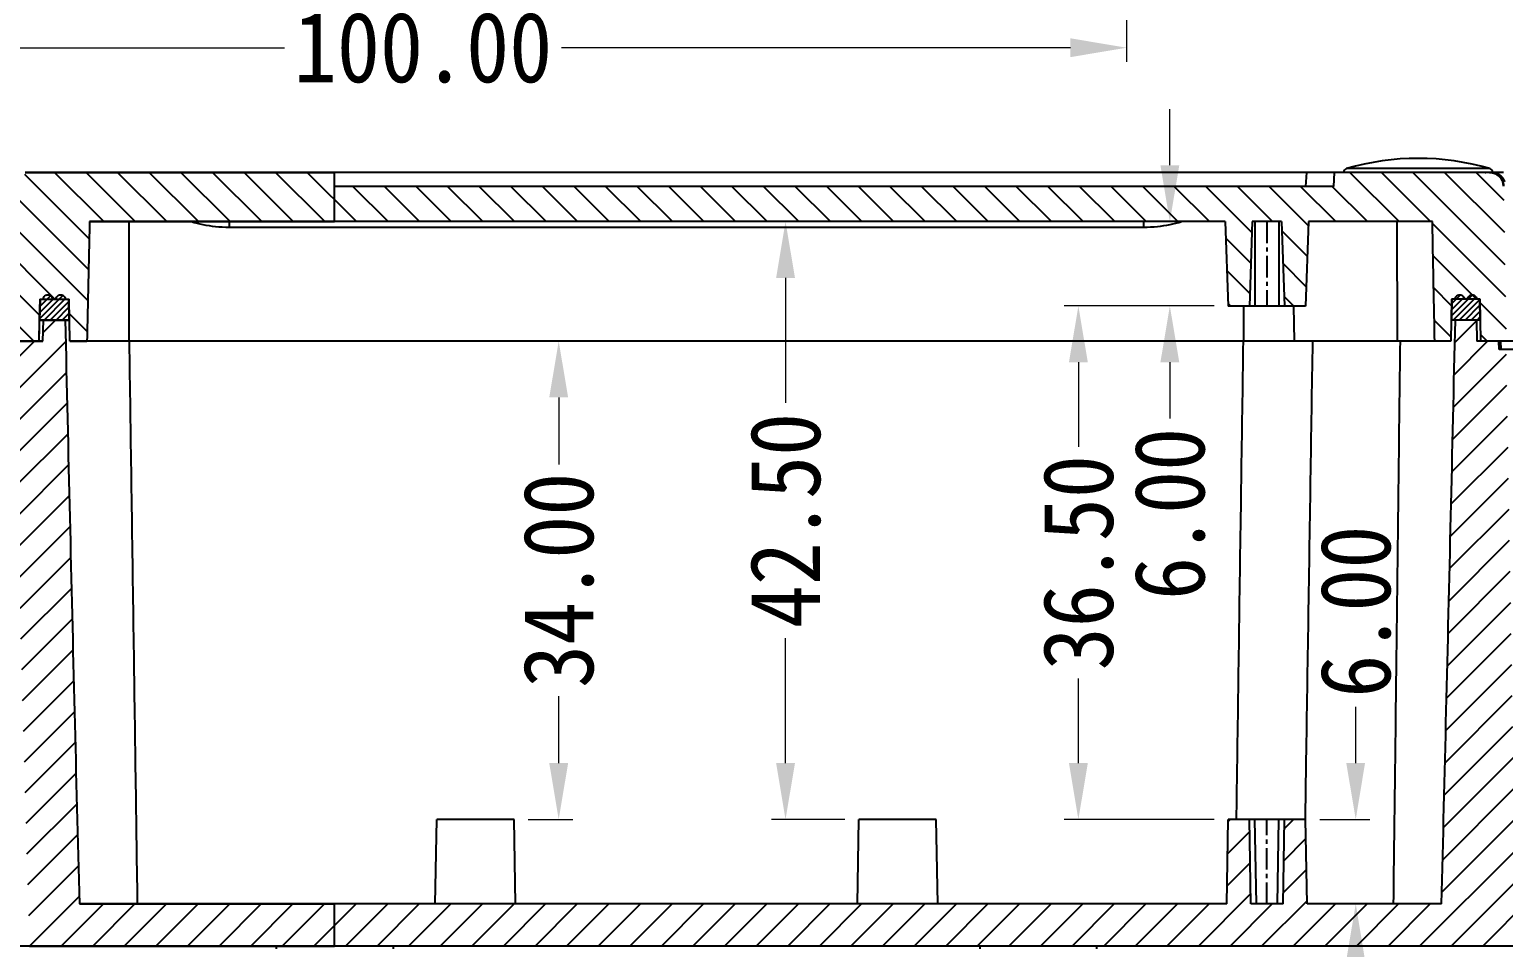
# Model space of a CAD drawing. Header units: millimetres. Extents: x -308 to 1490, y -1725 to -1095.
# Drawn here: x 651.8 to 756.5, y -1371.5 to -1306.3 of the extents above; entities that cross this region are included whole.
import ezdxf

# ---------------------------------------------------------------- set-up
doc = ezdxf.new("R2010")
doc.units = ezdxf.units.MM
doc.linetypes.add('CENTER', pattern=[50.8, 31.75, -6.35, 6.35, -6.35])
doc.layers.add('dim', color=3, linetype='Continuous', lineweight=9)
doc.styles.add('FFS', font='simfang0.ttf', dxfattribs={"width": 0.9})
doc.dimstyles.new('YanXiu', dxfattribs={"dimtxt": 2.5, "dimasz": 2.2, "dimexe": 1, "dimexo": 0.6, "dimgap": 0.66, "dimtad": 0, "dimzin": 1, "dimdsep": 46, "dimtxsty": 'FFS', "dimcen": 0, "dimclrd": 256, "dimclre": 131, "dimclrt": 42, "dimazin": 0, "dimtfac": 1, "dimtofl": 0, "dimtmove": 0, "dimatfit": 3, "dimfxl": 0, "dimlwd": 5, "dimlwe": 5, "dimarcsym": 0})

# ---------------------------------------------------------------- blocks, each defined once
blk = doc.blocks.new('*D19')
at = {"layer": 'Defpoints', "color": 0}
for p in [(-186.44, 208.55), (-86.44, 208.55), (-86.44, 103.44)]:
    blk.add_point(p, dxfattribs=at)
at = {"layer": 'dim', "color": 131, "lineweight": 5}
for p, q in [((-186.44, 207.55), (-186.44, 102.44)), ((-86.44, 207.55), (-86.44, 102.44))]:
    blk.add_line(p, q, dxfattribs=at)
at = {"layer": 'dim', "lineweight": 5}
for p, q in [((-182.44, 103.44), (-146.29, 103.44)), ((-90.44, 103.44), (-126.6, 103.44))]:
    blk.add_line(p, q, dxfattribs=at)
at = {"layer": 'dim'}
for points in [[(-182.44, 104.11), (-182.44, 102.77), (-186.44, 103.44)], [(-90.44, 104.11), (-90.44, 102.77), (-86.44, 103.44)]]:
    blk.add_solid(points, dxfattribs=at)
at = {"layer": 'dim', "color": 42, "insert": (-136.44, 103.44), "char_height": 5, "attachment_point": 5, "style": 'FFS'}
blk.add_mtext('100.00', dxfattribs=at)
blk = doc.blocks.new('*D26')
at = {"layer": 'Defpoints', "color": 0}
for p in [(-79.43, 91.08), (-83.37, 85.08), (-79.22, 85.08)]:
    blk.add_point(p, dxfattribs=at)
at = {"layer": 'dim', "lineweight": 5}
for p, q in [((-83.37, 95.08), (-83.37, 99.08)), ((-83.37, 81.08), (-83.37, 77.08))]:
    blk.add_line(p, q, dxfattribs=at)
at = {"layer": 'dim', "color": 131, "lineweight": 5}
for p, q in [((-80.43, 91.08), (-84.37, 91.08)), ((-80.22, 85.08), (-84.37, 85.08))]:
    blk.add_line(p, q, dxfattribs=at)
at = {"layer": 'dim'}
for points in [[(-84.04, 95.08), (-82.7, 95.08), (-83.37, 91.08)], [(-84.04, 81.08), (-82.7, 81.08), (-83.37, 85.08)]]:
    blk.add_solid(points, dxfattribs=at)
at = {"layer": 'dim', "color": 42, "insert": (-83.37, 70.3), "char_height": 5, "attachment_point": 5, "rotation": 90, "style": 'FFS'}
blk.add_mtext('6.00', dxfattribs=at)
blk = doc.blocks.new('*D27')
at = {"layer": 'Defpoints', "color": 0}
for p in [(-73.72, 48.58), (-70.16, 48.58), (-73.62, 42.58)]:
    blk.add_point(p, dxfattribs=at)
at = {"layer": 'dim', "lineweight": 5}
for p, q in [((-70.16, 52.58), (-70.16, 56.58)), ((-70.16, 38.58), (-70.16, 34.58))]:
    blk.add_line(p, q, dxfattribs=at)
at = {"layer": 'dim', "color": 131, "lineweight": 5}
for p, q in [((-72.72, 48.58), (-69.17, 48.58)), ((-72.62, 42.58), (-69.17, 42.58))]:
    blk.add_line(p, q, dxfattribs=at)
at = {"layer": 'dim'}
for points in [[(-70.83, 52.58), (-69.5, 52.58), (-70.16, 48.58)], [(-70.83, 38.58), (-69.5, 38.58), (-70.16, 42.58)]]:
    blk.add_solid(points, dxfattribs=at)
at = {"layer": 'dim', "color": 42, "insert": (-70.16, 63.35), "char_height": 5, "attachment_point": 5, "rotation": 90, "style": 'FFS'}
blk.add_mtext('6.00', dxfattribs=at)
blk = doc.blocks.new('*D43')
at = {"layer": 'Defpoints', "color": 0}
for p in [(-129.97, 82.58), (-126.8, 82.58), (-129.97, 48.58)]:
    blk.add_point(p, dxfattribs=at)
at = {"layer": 'dim', "color": 131, "lineweight": 5}
for p, q in [((-128.97, 82.58), (-125.8, 82.58)), ((-128.97, 48.58), (-125.8, 48.58))]:
    blk.add_line(p, q, dxfattribs=at)
at = {"layer": 'dim', "lineweight": 5}
for p, q in [((-126.8, 78.58), (-126.8, 73.81)), ((-126.8, 52.58), (-126.8, 57.34))]:
    blk.add_line(p, q, dxfattribs=at)
at = {"layer": 'dim'}
for points in [[(-127.47, 78.58), (-126.13, 78.58), (-126.8, 82.58)], [(-127.47, 52.58), (-126.13, 52.58), (-126.8, 48.58)]]:
    blk.add_solid(points, dxfattribs=at)
at = {"layer": 'dim', "color": 42, "insert": (-126.8, 65.58), "char_height": 5, "attachment_point": 5, "rotation": 90, "style": 'FFS'}
blk.add_mtext('34.00', dxfattribs=at)
blk = doc.blocks.new('*D44')
at = {"layer": 'Defpoints', "color": 0}
for p in [(-110.68, 91.08), (-105.15, 91.08), (-105.47, 48.58)]:
    blk.add_point(p, dxfattribs=at)
at = {"layer": 'dim', "color": 131, "lineweight": 5}
for p, q in [((-106.15, 91.08), (-111.68, 91.08)), ((-106.47, 48.58), (-111.68, 48.58))]:
    blk.add_line(p, q, dxfattribs=at)
at = {"layer": 'dim', "lineweight": 5}
for p, q in [((-110.68, 87.08), (-110.68, 78.2)), ((-110.68, 52.58), (-110.68, 61.46))]:
    blk.add_line(p, q, dxfattribs=at)
at = {"layer": 'dim'}
for points in [[(-111.35, 87.08), (-110.01, 87.08), (-110.68, 91.08)], [(-111.35, 52.58), (-110.01, 52.58), (-110.68, 48.58)]]:
    blk.add_solid(points, dxfattribs=at)
at = {"layer": 'dim', "color": 42, "insert": (-110.68, 69.83), "char_height": 5, "attachment_point": 5, "rotation": 90, "style": 'FFS'}
blk.add_mtext('42.50', dxfattribs=at)
blk = doc.blocks.new('*D45')
at = {"layer": 'Defpoints', "color": 0}
for p in [(-79.22, 85.08), (-89.87, 48.58), (-79.22, 48.58)]:
    blk.add_point(p, dxfattribs=at)
at = {"layer": 'dim', "color": 131, "lineweight": 5}
for p, q in [((-80.22, 85.08), (-90.87, 85.08)), ((-80.22, 48.58), (-90.87, 48.58))]:
    blk.add_line(p, q, dxfattribs=at)
at = {"layer": 'dim', "lineweight": 5}
for p, q in [((-89.87, 81.08), (-89.87, 75.06)), ((-89.87, 52.58), (-89.87, 58.59))]:
    blk.add_line(p, q, dxfattribs=at)
at = {"layer": 'dim'}
for points in [[(-90.54, 81.08), (-89.2, 81.08), (-89.87, 85.08)], [(-90.54, 52.58), (-89.2, 52.58), (-89.87, 48.58)]]:
    blk.add_solid(points, dxfattribs=at)
at = {"layer": 'dim', "color": 42, "insert": (-89.87, 66.83), "char_height": 5, "attachment_point": 5, "rotation": 90, "style": 'FFS'}
blk.add_mtext('36.50', dxfattribs=at)
blk = doc.blocks.new('u73')
h = blk.add_hatch()
h.set_pattern_fill('ANSI31', color=5, scale=0.5, angle=90, style=0)
h.set_pattern_definition([(135, (-816.1751, 1406.0216), (-1.122532, -1.122532), [])])
edge = h.paths.add_edge_path()
edge.add_line((-59.461, 82.576), (-61.265, 82.576))
edge.add_line((-59.461, 82.576), (-59.654, 93.594))
edge.add_spline(control_points=[(-60.654, 94.576), (-60.076, 94.576), (-59.664, 94.172), (-59.654, 93.594)], knot_values=[0, 0, 0, 0, 1, 1, 1, 1], weights=[1, 0.8088336, 0.8088336, 1], degree=3, periodic=0)
edge.add_line((-60.654, 94.576), (-71.669, 94.576))
edge.add_line((-71.721, 93.576), (-71.669, 94.576))
edge.add_line((-71.721, 93.576), (-142.721, 93.576))
edge.add_line((-142.721, 91.076), (-142.721, 93.576))
edge.add_line((-79.431, 91.076), (-142.721, 91.076))
edge.add_line((-79.431, 91.076), (-79.221, 85.076))
edge.add_line((-77.721, 85.076), (-79.221, 85.076))
edge.add_line((-77.512, 91.076), (-77.721, 85.076))
edge.add_line((-75.431, 91.076), (-77.512, 91.076))
edge.add_line((-75.431, 91.076), (-75.221, 85.076))
edge.add_line((-73.721, 85.076), (-75.221, 85.076))
edge.add_line((-73.512, 91.076), (-73.721, 85.076))
edge.add_line((-64.713, 91.076), (-73.512, 91.076))
edge.add_spline(control_points=[(-64.546, 82.576), (-64.565, 83.526), (-64.602, 85.422), (-64.658, 88.255), (-64.695, 90.137), (-64.713, 91.076)], knot_values=[0, 0, 0, 0, 0.3333333, 0.6666667, 1, 1, 1, 1], degree=3, periodic=0)
edge.add_line((-63.4, 82.576), (-64.546, 82.576))
edge.add_line((-63.344, 85.576), (-63.4, 82.576))
edge.add_line((-61.319, 85.576), (-63.344, 85.576))
edge.add_line((-61.265, 82.576), (-61.319, 85.576))
edge = h.paths.add_edge_path()
edge.add_line((-142.721, 91.076), (-142.721, 94.576))
edge.add_line((-142.721, 91.076), (-142.721, 93.576))
edge.add_line((-142.721, 93.576), (-142.721, 94.576))
edge = h.paths.add_edge_path()
edge.add_line((-176.981, 82.576), (-171.721, 82.576))
edge.add_line((-171.721, 82.576), (-171.847, 89.803))
edge.add_line((-171.847, 89.803), (-173.685, 91.64))
edge.add_line((-173.685, 91.64), (-173.721, 92.676))
edge.add_line((-174.651, 92.676), (-173.721, 92.676))
edge.add_line((-174.651, 92.676), (-174.718, 94.576))
edge.add_line((-175.789, 94.576), (-174.718, 94.576))
edge.add_spline(control_points=[(-176.789, 93.594), (-176.779, 94.172), (-176.367, 94.576), (-175.789, 94.576)], knot_values=[0, 0, 0, 0, 1, 1, 1, 1], weights=[1, 0.8088336, 0.8088336, 1], degree=3, periodic=0)
edge.add_line((-176.981, 82.576), (-176.789, 93.594))
edge = h.paths.add_edge_path()
edge.add_line((-167.721, 82.576), (-163.739, 82.576))
edge.add_line((-163.683, 85.576), (-163.739, 82.576))
edge.add_line((-163.683, 85.576), (-161.597, 85.576))
edge.add_line((-161.538, 82.576), (-161.597, 85.576))
edge.add_line((-161.538, 82.576), (-160.321, 82.576))
edge.add_spline(control_points=[(-160.139, 91.076), (-160.159, 90.139), (-160.2, 88.258), (-160.261, 85.425), (-160.301, 83.527), (-160.321, 82.576)], knot_values=[0, 0, 0, 0, 0.3333333, 0.6666667, 1, 1, 1, 1], degree=3, periodic=0)
edge.add_line((-160.139, 91.076), (-142.721, 91.076))
edge.add_line((-142.721, 91.076), (-142.721, 94.576))
edge.add_line((-164.725, 94.576), (-142.721, 94.576))
edge.add_line((-164.791, 92.676), (-164.725, 94.576))
edge.add_line((-165.721, 92.676), (-164.791, 92.676))
edge.add_line((-165.757, 91.64), (-165.721, 92.676))
edge.add_line((-167.595, 89.803), (-165.757, 91.64))
edge.add_line((-167.721, 82.576), (-167.595, 89.803))
h = blk.add_hatch()
h.set_pattern_fill('DEFAULT__5', color=5, scale=0.3, angle=-45, style=0, pattern_type=0)
h.set_pattern_definition([(225, (140.7183, 74.8149), (-0.21213203, 0.21213203), [])])
edge = h.paths.add_edge_path()
edge.add_line((-61.34, 84.076), (-63.33, 84.076))
edge.add_line((-61.366, 85.576), (-61.34, 84.076))
edge.add_line((-61.366, 85.576), (-61.573, 85.576))
edge.add_spline(control_points=[(-62.196, 85.576), (-62.196, 85.623), (-62.176, 85.707), (-62.088, 85.818), (-61.957, 85.879), (-61.812, 85.879), (-61.681, 85.818), (-61.593, 85.707), (-61.573, 85.623), (-61.573, 85.576)], knot_values=[0, 0, 0, 0, 0.1428571, 0.2857143, 0.4285714, 0.5714286, 0.7142857, 0.8571429, 1, 1, 1, 1], degree=3, periodic=0)
edge.add_line((-62.196, 85.576), (-62.458, 85.576))
edge.add_spline(control_points=[(-63.09, 85.576), (-63.09, 85.623), (-63.07, 85.706), (-62.981, 85.817), (-62.848, 85.879), (-62.7, 85.879), (-62.567, 85.818), (-62.478, 85.707), (-62.458, 85.623), (-62.458, 85.576)], knot_values=[0, 0, 0, 0, 0.1428571, 0.2857143, 0.4285714, 0.5714286, 0.7142857, 0.8571429, 1, 1, 1, 1], degree=3, periodic=0)
edge.add_line((-63.09, 85.576), (-63.303, 85.576))
edge.add_line((-63.33, 84.076), (-63.303, 85.576))
edge = h.paths.add_edge_path()
edge.add_line((-163.662, 84.076), (-161.613, 84.076))
edge.add_line((-161.641, 85.576), (-161.613, 84.076))
edge.add_line((-161.863, 85.576), (-161.641, 85.576))
edge.add_spline(control_points=[(-162.517, 85.576), (-162.517, 85.622), (-162.497, 85.705), (-162.406, 85.816), (-162.268, 85.879), (-162.113, 85.879), (-161.974, 85.815), (-161.883, 85.705), (-161.863, 85.622), (-161.863, 85.576)], knot_values=[0, 0, 0, 0, 0.1428571, 0.2857143, 0.4285714, 0.5714286, 0.7142857, 0.8571429, 1, 1, 1, 1], degree=3, periodic=0)
edge.add_line((-162.786, 85.576), (-162.517, 85.576))
edge.add_spline(control_points=[(-163.425, 85.576), (-163.425, 85.623), (-163.404, 85.706), (-163.315, 85.817), (-163.181, 85.879), (-163.03, 85.879), (-162.896, 85.817), (-162.806, 85.706), (-162.786, 85.622), (-162.786, 85.576)], knot_values=[0, 0, 0, 0, 0.1428571, 0.2857143, 0.4285714, 0.5714286, 0.7142857, 0.8571429, 1, 1, 1, 1], degree=3, periodic=0)
edge.add_line((-163.636, 85.576), (-163.425, 85.576))
edge.add_line((-163.662, 84.076), (-163.636, 85.576))
h = blk.add_hatch()
h.set_pattern_fill('ANSI31', color=5, scale=0.5, angle=180, style=0)
h.set_pattern_definition([(225, (-816.1751, 1406.0216), (1.122532, -1.122532), [])])
edge = h.paths.add_edge_path()
edge.add_line((-142.721, 39.576), (-142.721, 42.576))
edge.add_line((-142.721, 39.576), (-57.721, 39.576))
edge.add_line((-57.817, 45.085), (-57.721, 39.576))
edge.add_spline(control_points=[(-57.817, 45.085), (-57.822, 45.374), (-58.029, 45.576), (-58.317, 45.576)], knot_values=[0, 0, 0, 0, 1, 1, 1, 1], weights=[1, 0.8088336, 0.8088336, 1], degree=3, periodic=0)
edge.add_line((-58.433, 45.576), (-58.317, 45.576))
edge.add_spline(control_points=[(-58.833, 45.969), (-58.829, 45.738), (-58.664, 45.576), (-58.433, 45.576)], knot_values=[0, 0, 0, 0, 1, 1, 1, 1], weights=[1, 0.8088336, 0.8088336, 1], degree=3, periodic=0)
edge.add_line((-59.461, 81.976), (-58.833, 45.969))
edge.add_line((-59.972, 81.976), (-59.461, 81.976))
edge.add_line((-59.993, 82.576), (-59.972, 81.976))
edge.add_line((-61.544, 82.576), (-59.993, 82.576))
edge.add_line((-61.576, 84.076), (-61.544, 82.576))
edge.add_line((-63.081, 84.076), (-61.576, 84.076))
edge.add_spline(control_points=[(-64.059, 42.576), (-63.947, 47.131), (-63.725, 56.278), (-63.399, 70.111), (-63.186, 79.409), (-63.081, 84.076)], knot_values=[0, 0, 0, 0, 0.3333333, 0.6666667, 1, 1, 1, 1], degree=3, periodic=0)
edge.add_line((-73.617, 42.576), (-64.059, 42.576))
edge.add_line((-73.721, 48.576), (-73.617, 42.576))
edge.add_line((-75.221, 48.576), (-73.721, 48.576))
edge.add_line((-75.221, 48.576), (-75.326, 42.576))
edge.add_line((-77.617, 42.576), (-75.326, 42.576))
edge.add_line((-77.721, 48.576), (-77.617, 42.576))
edge.add_line((-79.221, 48.576), (-77.721, 48.576))
edge.add_line((-79.221, 48.576), (-79.326, 42.576))
edge.add_line((-142.721, 42.576), (-79.326, 42.576))
edge = h.paths.add_edge_path()
edge.add_line((-142.721, 39.576), (-142.721, 42.576))
edge.add_line((-142.721, 39.576), (-142.721, 42.576))
edge = h.paths.add_edge_path()
edge.add_line((-142.721, 39.576), (-142.721, 42.576))
edge.add_line((-142.721, 42.576), (-160.865, 42.576))
edge.add_spline(control_points=[(-161.871, 84.076), (-161.763, 79.359), (-161.546, 69.994), (-161.211, 56.161), (-160.981, 47.081), (-160.865, 42.576)], knot_values=[0, 0, 0, 0, 0.3333333, 0.6666667, 1, 1, 1, 1], degree=3, periodic=0)
edge.add_line((-161.871, 84.076), (-163.422, 84.076))
edge.add_line((-163.453, 82.576), (-163.422, 84.076))
edge.add_line((-163.453, 82.576), (-167.008, 82.576))
edge.add_line((-167.008, 82.576), (-167.008, 72.576))
edge.add_line((-165.33, 72.576), (-167.008, 72.576))
edge.add_spline(control_points=[(-164.403, 39.576), (-164.505, 43.176), (-164.71, 50.419), (-165.019, 61.419), (-165.226, 68.842), (-165.33, 72.576)], knot_values=[0, 0, 0, 0, 0.3333333, 0.6666667, 1, 1, 1, 1], degree=3, periodic=0)
edge.add_line((-142.721, 39.576), (-164.403, 39.576))
edge = h.paths.add_edge_path()
edge.add_line((-174.521, 39.576), (-177.721, 39.576))
edge.add_line((-174.521, 39.576), (-173.657, 72.576))
edge.add_line((-172.435, 72.576), (-173.657, 72.576))
edge.add_line((-172.435, 82.576), (-172.435, 72.576))
edge.add_line((-172.435, 82.576), (-176.45, 82.576))
edge.add_line((-176.45, 82.576), (-176.471, 81.976))
edge.add_line((-176.471, 81.976), (-176.981, 81.976))
edge.add_line((-176.981, 81.976), (-177.721, 39.576))
at = {"color": 7}
for p, q in [((-164.725, 94.576), (-142.721, 94.576)), ((-59.654, 94.576), (-164.725, 94.576)), ((-142.721, 91.076), (-142.721, 94.576)), ((-142.721, 93.576), (-142.721, 94.576)), ((-142.721, 91.076), (-142.721, 94.576)), ((-142.721, 93.576), (-142.721, 94.576)), ((-73.666, 94.576), (-73.719, 93.576)), ((-71.721, 93.576), (-71.669, 94.576)), ((-71.721, 93.576), (-71.669, 94.576)), ((-60.654, 94.576), (-71.669, 94.576)), ((-60.636, 94.843), (-70.807, 94.843)), ((-60.958, 94.576), (-60.926, 94.577)), ((-71.721, 93.576), (-142.721, 93.576)), ((-142.721, 91.076), (-142.721, 93.576)), ((-142.721, 91.076), (-142.721, 93.576)), ((-71.721, 93.576), (-142.721, 93.576)), ((-160.139, 91.076), (-142.721, 91.076)), ((-79.431, 91.076), (-160.139, 91.076)), ((-157.324, 82.576), (-157.324, 91.076)), ((-150.221, 91.076), (-150.221, 90.683)), ((-150.221, 90.683), (-85.221, 90.683)), ((-79.431, 91.076), (-142.721, 91.076)), ((-85.221, 90.683), (-85.221, 91.076)), ((-79.431, 91.076), (-79.221, 85.076)), ((-79.431, 91.076), (-79.221, 85.076)), ((-77.512, 91.076), (-77.721, 85.076)), ((-77.512, 91.076), (-77.721, 85.076)), ((-75.431, 91.076), (-77.512, 91.076)), ((-75.431, 91.076), (-77.512, 91.076)), ((-77.321, 91.076), (-77.321, 85.076)), ((-75.621, 91.076), (-75.621, 85.076)), ((-75.431, 91.076), (-75.221, 85.076)), ((-75.431, 91.076), (-75.221, 85.076)), ((-73.512, 91.076), (-73.721, 85.076)), ((-73.512, 91.076), (-73.721, 85.076)), ((-64.713, 91.076), (-73.512, 91.076)), ((-64.713, 91.076), (-73.512, 91.076)), ((-67.197, 82.576), (-67.222, 91.076)), ((-163.683, 85.576), (-163.739, 82.576)), ((-163.683, 85.576), (-163.711, 84.077)), ((-163.683, 85.576), (-161.597, 85.576)), ((-163.683, 85.576), (-161.597, 85.576)), ((-163.662, 84.076), (-163.636, 85.576)), ((-163.662, 84.076), (-163.636, 85.576)), ((-163.636, 85.576), (-163.425, 85.576)), ((-162.786, 85.576), (-162.517, 85.576)), ((-161.863, 85.576), (-161.641, 85.576)), ((-161.641, 85.576), (-161.613, 84.076)), ((-161.641, 85.576), (-161.613, 84.076)), ((-161.538, 82.576), (-161.597, 85.576)), ((-161.568, 84.076), (-161.597, 85.576)), ((-77.721, 85.076), (-79.221, 85.076)), ((-73.721, 85.076), (-79.221, 85.076)), ((-78.118, 82.576), (-78.118, 85.076)), ((-73.721, 85.076), (-75.221, 85.076)), ((-74.521, 82.576), (-74.564, 85.076)), ((-63.344, 85.576), (-63.4, 82.576)), ((-63.344, 85.576), (-63.372, 84.076)), ((-61.319, 85.576), (-63.344, 85.576)), ((-61.319, 85.576), (-63.344, 85.576)), ((-63.33, 84.076), (-63.303, 85.576)), ((-63.33, 84.076), (-63.303, 85.576)), ((-63.09, 85.576), (-63.303, 85.576)), ((-62.196, 85.576), (-62.458, 85.576)), ((-61.366, 85.576), (-61.573, 85.576)), ((-61.366, 85.576), (-61.34, 84.076)), ((-61.366, 85.576), (-61.34, 84.076)), ((-61.265, 82.576), (-61.319, 85.576)), ((-61.292, 84.077), (-61.319, 85.576)), ((-163.711, 84.077), (-163.739, 82.576)), ((-163.662, 84.076), (-161.613, 84.076)), ((-161.568, 84.076), (-163.662, 84.076)), ((-163.453, 82.576), (-163.422, 84.076)), ((-163.453, 82.576), (-163.422, 84.076)), ((-163.422, 84.076), (-161.871, 84.076)), ((-161.538, 82.576), (-161.568, 84.076)), ((-63.372, 84.076), (-63.4, 82.576)), ((-61.34, 84.076), (-63.372, 84.076)), ((-61.34, 84.076), (-63.33, 84.076)), ((-61.576, 84.076), (-63.081, 84.076)), ((-61.576, 84.076), (-61.544, 82.576)), ((-61.576, 84.076), (-61.544, 82.576)), ((-61.265, 82.576), (-61.292, 84.077)), ((-163.453, 82.576), (-167.821, 82.576)), ((-167.721, 82.576), (-163.739, 82.576)), ((-167.008, 82.576), (-163.453, 82.576)), ((-161.538, 82.576), (-160.321, 82.576)), ((-63.4, 82.576), (-161.538, 82.576)), ((-63.4, 82.576), (-64.546, 82.576)), ((-59.993, 82.576), (-61.544, 82.576)), ((-58.462, 82.576), (-61.544, 82.576)), ((-59.461, 82.576), (-61.265, 82.576)), ((-59.972, 81.976), (-59.993, 82.576)), ((-59.972, 81.976), (-59.993, 82.576)), ((-59.461, 81.976), (-59.972, 81.976)), ((-58.462, 81.976), (-59.972, 81.976)), ((-59.866, 82.576), (-59.85, 81.976)), ((-135.576, 42.576), (-135.471, 48.576)), ((-129.971, 48.576), (-135.471, 48.576)), ((-129.867, 42.576), (-129.971, 48.576)), ((-105.576, 42.576), (-105.471, 48.576)), ((-99.971, 48.576), (-105.471, 48.576)), ((-99.867, 42.576), (-99.971, 48.576)), ((-79.326, 42.576), (-79.221, 48.576)), ((-79.326, 42.576), (-79.221, 48.576)), ((-77.721, 48.576), (-79.221, 48.576)), ((-73.721, 48.576), (-79.221, 48.576)), ((-77.617, 42.576), (-77.721, 48.576)), ((-77.617, 42.576), (-77.721, 48.576)), ((-77.217, 42.576), (-77.321, 48.576)), ((-75.726, 42.576), (-75.621, 48.576)), ((-75.326, 42.576), (-75.221, 48.576)), ((-75.326, 42.576), (-75.221, 48.576)), ((-73.721, 48.576), (-75.221, 48.576)), ((-73.617, 42.576), (-73.721, 48.576)), ((-73.617, 42.576), (-73.721, 48.576)), ((-160.865, 42.576), (-142.721, 42.576)), ((-79.326, 42.576), (-160.865, 42.576)), ((-79.326, 42.576), (-142.721, 42.576)), ((-142.721, 39.576), (-142.721, 42.576)), ((-142.721, 39.576), (-142.721, 42.576)), ((-142.721, 39.576), (-142.721, 42.576)), ((-142.721, 39.576), (-142.721, 42.576)), ((-75.326, 42.576), (-77.617, 42.576)), ((-75.326, 42.576), (-77.617, 42.576)), ((-64.059, 42.576), (-73.617, 42.576)), ((-64.059, 42.576), (-73.617, 42.576)), ((-57.721, 39.576), (-177.721, 39.576)), ((-164.403, 39.576), (-142.721, 39.576)), ((-146.87, 39.576), (-146.87, 39.374)), ((-57.721, 39.576), (-142.721, 39.576)), ((-138.572, 39.576), (-138.572, 39.374)), ((-96.87, 39.576), (-96.87, 39.374)), ((-88.572, 39.576), (-88.572, 39.374))]:
    blk.add_line(p, q, dxfattribs=at)
at = {"color": 1, "linetype": 'CENTER', "ltscale": 0.048}
for p, q in [((-76.471, 91.076), (-76.471, 85.076)), ((-76.471, 42.576), (-76.471, 48.576))]:
    blk.add_line(p, q, dxfattribs=at)
at = {"color": 7}
for centre, radius, start, end in [((-65.721, 77.576), 18, 73.58886, 106.41114), ((-70.722, 94.555), 0.3, 106.41114, 175.96413), ((-60.654, 93.576), 1, 1, 90), ((-60.721, 94.555), 0.3, 4.03587, 73.58886), ((-60.723, 93.774), 0.925, 33.84247, 35.73441)]:
    blk.add_arc(centre, radius, start, end, dxfattribs=at)
for points, start_tangent, end_tangent in [([(-60.654, 94.576), (-60.643, 94.576), (-60.632, 94.576), (-60.62, 94.576), (-60.609, 94.576), (-60.598, 94.575), (-60.587, 94.574), (-60.576, 94.573), (-60.565, 94.573), (-60.553, 94.571), (-60.542, 94.57), (-60.531, 94.569), (-60.519, 94.567), (-60.508, 94.566), (-60.496, 94.564), (-60.485, 94.562), (-60.473, 94.56), (-60.462, 94.558), (-60.45, 94.556), (-60.439, 94.553), (-60.427, 94.551), (-60.416, 94.548), (-60.404, 94.545), (-60.393, 94.542), (-60.381, 94.539), (-60.369, 94.535), (-60.358, 94.532), (-60.346, 94.528), (-60.335, 94.524), (-60.323, 94.52), (-60.312, 94.516), (-60.3, 94.512), (-60.289, 94.508), (-60.278, 94.503), (-60.266, 94.498), (-60.255, 94.494), (-60.244, 94.489), (-60.232, 94.483), (-60.221, 94.478), (-60.21, 94.473), (-60.199, 94.467), (-60.188, 94.461), (-60.177, 94.455), (-60.166, 94.449), (-60.155, 94.443), (-60.144, 94.437), (-60.133, 94.43), (-60.122, 94.424), (-60.112, 94.417), (-60.101, 94.41), (-60.09, 94.403), (-60.08, 94.396), (-60.07, 94.388), (-60.059, 94.381), (-60.049, 94.373), (-60.039, 94.365), (-60.029, 94.358), (-60.019, 94.349), (-60.009, 94.341), (-60, 94.333), (-59.99, 94.325), (-59.981, 94.316), (-59.971, 94.307), (-59.962, 94.299), (-59.953, 94.29), (-59.944, 94.281), (-59.935, 94.272), (-59.926, 94.262), (-59.917, 94.253), (-59.909, 94.244), (-59.9, 94.234), (-59.892, 94.224), (-59.884, 94.215), (-59.875, 94.205), (-59.868, 94.195), (-59.86, 94.185), (-59.852, 94.174), (-59.845, 94.164), (-59.837, 94.154), (-59.83, 94.144), (-59.823, 94.133), (-59.816, 94.123), (-59.809, 94.112), (-59.802, 94.101), (-59.796, 94.09), (-59.789, 94.08), (-59.783, 94.069), (-59.777, 94.058), (-59.771, 94.047), (-59.765, 94.036), (-59.76, 94.025), (-59.754, 94.014), (-59.749, 94.002), (-59.744, 93.991), (-59.739, 93.98), (-59.734, 93.969), (-59.729, 93.957), (-59.724, 93.946), (-59.72, 93.934), (-59.716, 93.923), (-59.711, 93.912), (-59.707, 93.9), (-59.704, 93.889), (-59.7, 93.877), (-59.696, 93.866), (-59.693, 93.854), (-59.69, 93.843), (-59.687, 93.831), (-59.684, 93.82), (-59.681, 93.808), (-59.678, 93.797), (-59.676, 93.785), (-59.673, 93.774), (-59.671, 93.762), (-59.669, 93.751), (-59.667, 93.74), (-59.665, 93.728), (-59.663, 93.717), (-59.662, 93.705), (-59.661, 93.694), (-59.659, 93.683), (-59.658, 93.672), (-59.657, 93.66), (-59.656, 93.649), (-59.655, 93.638), (-59.655, 93.627), (-59.654, 93.616), (-59.654, 93.605), (-59.654, 93.594)], (1, 0), (0.0174524, -0.9998477)), ([(-60.42, 94.576), (-60.168, 94.502), (-59.972, 94.314)], (1, 0), (0.5841657, -0.8116344)), ([(-60.42, 94.576), (-60.152, 94.529), (-59.911, 94.39)], (1, 0), (0.7734678, -0.6338356)), ([(-59.911, 94.39), (-59.718, 94.173), (-59.592, 93.899)], (0.7734678, -0.6338356), (0.2848221, -0.9585804)), ([(-160.139, 91.076), (-160.2, 88.256), (-160.261, 85.423), (-160.321, 82.576)], (-0.0217011, -0.9997645), (-0.021242, -0.9997744)), ([(-160.139, 91.076), (-160.2, 88.256), (-160.261, 85.423), (-160.321, 82.576)], (-0.0217011, -0.9997645), (-0.021242, -0.9997744)), ([(-152.901, 91.076), (-152.087, 90.872), (-151.192, 90.734), (-150.221, 90.683)], (0.9582597, -0.285899), (1, 0)), ([(-85.221, 90.683), (-84.251, 90.734), (-83.356, 90.872), (-82.541, 91.076)], (1, 0), (0.9582597, 0.285899)), ([(-64.546, 82.576), (-64.602, 85.42), (-64.658, 88.254), (-64.713, 91.076)], (-0.01956, 0.9998087), (-0.0197814, 0.9998043)), ([(-64.546, 82.576), (-64.602, 85.42), (-64.658, 88.254), (-64.713, 91.076)], (-0.01956, 0.9998087), (-0.0197814, 0.9998043)), ([(-163.425, 85.576), (-163.395, 85.704), (-163.308, 85.809), (-163.178, 85.869), (-163.033, 85.869), (-162.903, 85.808), (-162.816, 85.703), (-162.786, 85.576)], (0, 1), (0, -1)), ([(-163.425, 85.576), (-163.395, 85.704), (-163.308, 85.809), (-163.178, 85.869), (-163.106, 85.876)], (0, 1), (1, -0.0000164)), ([(-163.106, 85.876), (-163.033, 85.869), (-162.903, 85.808), (-162.816, 85.703), (-162.786, 85.576)], (1, -0.0000164), (0, -1)), ([(-162.517, 85.576), (-162.487, 85.703), (-162.398, 85.808), (-162.265, 85.869), (-162.115, 85.868), (-161.982, 85.807), (-161.893, 85.702), (-161.863, 85.576)], (0, 1), (0, -1)), ([(-162.517, 85.576), (-162.487, 85.703), (-162.398, 85.808), (-162.265, 85.869), (-162.191, 85.876)], (0, 1), (1, -0.0000899)), ([(-162.191, 85.876), (-162.115, 85.868), (-161.982, 85.807), (-161.893, 85.702), (-161.863, 85.576)], (1, -0.0000899), (0, -1)), ([(-63.09, 85.576), (-63.06, 85.704), (-62.974, 85.809), (-62.845, 85.869), (-62.702, 85.869), (-62.574, 85.809), (-62.488, 85.704), (-62.458, 85.576)], (0, 1), (0, -1)), ([(-63.09, 85.576), (-63.06, 85.704), (-62.974, 85.809), (-62.845, 85.869), (-62.773, 85.876)], (0, 1), (1, 0.0002358)), ([(-62.773, 85.876), (-62.702, 85.869), (-62.574, 85.809), (-62.488, 85.704), (-62.458, 85.576)], (1, 0.0002358), (0, -1)), ([(-62.196, 85.576), (-62.167, 85.704), (-62.081, 85.809), (-61.955, 85.869), (-61.814, 85.869), (-61.688, 85.81), (-61.603, 85.705), (-61.573, 85.576)], (0, 1), (0, -1)), ([(-62.196, 85.576), (-62.167, 85.704), (-62.081, 85.809), (-61.955, 85.869), (-61.884, 85.876)], (0, 1), (1, 0.0001782)), ([(-61.884, 85.876), (-61.814, 85.869), (-61.688, 85.81), (-61.603, 85.705), (-61.573, 85.576)], (1, 0.0001782), (0, -1)), ([(-161.871, 84.076), (-161.545, 70.05), (-161.21, 56.216), (-160.865, 42.576)], (0.0227491, -0.9997412), (0.0259067, -0.9996644)), ([(-161.871, 84.076), (-161.545, 70.05), (-161.21, 56.216), (-160.865, 42.576)], (0.0227491, -0.9997412), (0.0259067, -0.9996644)), ([(-64.059, 42.576), (-63.726, 56.297), (-63.4, 70.13), (-63.081, 84.076)], (0.024531, 0.9996991), (0.0226025, 0.9997445)), ([(-64.059, 42.576), (-63.726, 56.297), (-63.4, 70.13), (-63.081, 84.076)], (0.024531, 0.9996991), (0.0226025, 0.9997445)), ([(-156.726, 42.576), (-156.863, 52.227), (-157.005, 62.202), (-157.158, 72.74), (-157.302, 82.576)], (-0.0140891, 0.9999007), (-0.0147429, 0.9998913)), ([(-78.632, 48.576), (-78.58, 52.227), (-78.437, 62.202), (-78.285, 72.74), (-78.14, 82.577)], (0.0141817, 0.9998994), (0.0147429, 0.9998913)), ([(-73.738, 48.577), (-73.683, 52.227), (-73.529, 62.202), (-73.365, 72.74), (-73.211, 82.576)], (0.0152815, 0.9998832), (0.0157209, 0.9998764)), ([(-67.471, 42.576), (-67.353, 52.227), (-67.233, 62.202), (-67.107, 72.74), (-66.991, 82.574)], (0.0122748, 0.9999247), (0.0116848, 0.9999317))]:
    blk.add_spline(points, degree=3, dxfattribs=dict(at, start_tangent=start_tangent, end_tangent=end_tangent))
at = {"layer": 'dim'}
dim = blk.add_linear_dim(base=(-86.444, 103.439), p1=(-186.444, 208.547), p2=(-86.444, 208.547), dimstyle='YanXiu', override={"dimtxt": 5, "dimasz": 4, "dimexe": 0.9995, "dimexo": 0.9995, "dimgap": 0.9995}, dxfattribs=at)
dim.commit()
dim.dimension.update_dxf_attribs({"geometry": '*D19', "text_midpoint": (-136.444, 103.439)})
for base, p1, p2, picture, middle in [((-83.371, 85.076), (-79.431, 91.076), (-79.221, 85.076), '*D26', (-83.371, 70.3)), ((-110.681, 91.076), (-105.471, 48.576), (-105.152, 91.076), '*D44', (-110.681, 69.826)), ((-89.871, 48.576), (-79.221, 85.076), (-79.221, 48.576), '*D45', (-89.871, 66.826)), ((-126.801, 82.576), (-129.971, 48.576), (-129.971, 82.576), '*D43', (-126.801, 65.576)), ((-70.165, 48.576), (-73.617, 42.576), (-73.721, 48.576), '*D27', (-70.165, 63.353))]:
    dim = blk.add_linear_dim(base=base, p1=p1, p2=p2, angle=90, dimstyle='YanXiu', override={"dimtxt": 5, "dimasz": 4, "dimexe": 0.9995, "dimexo": 0.9995, "dimgap": 0.9995}, dxfattribs=at)
    dim.commit()
    dim.dimension.update_dxf_attribs({"geometry": picture, "text_midpoint": middle})

msp = doc.modelspace()

# ---------------------------------------------------------------- block references
msp.add_blockref('u73', (816.18, -1411.02))

doc.saveas('drawing.dxf')
